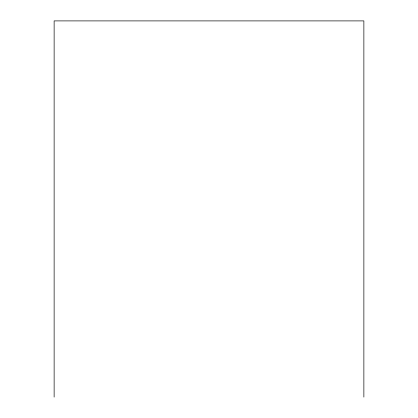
<?xml version="1.0" encoding="UTF-8"?>
<svg xmlns="http://www.w3.org/2000/svg" width="418" height="418" viewBox="0 0 418 418"><rect width="100%" height="100%" fill="white"/><g stroke="black" fill="none" stroke-linecap="round" stroke-linejoin="round"><path stroke-width="0.63" d="M363.869 397.1L363.869 20.9L54.131 20.9L54.131 397.1"/></g></svg>
